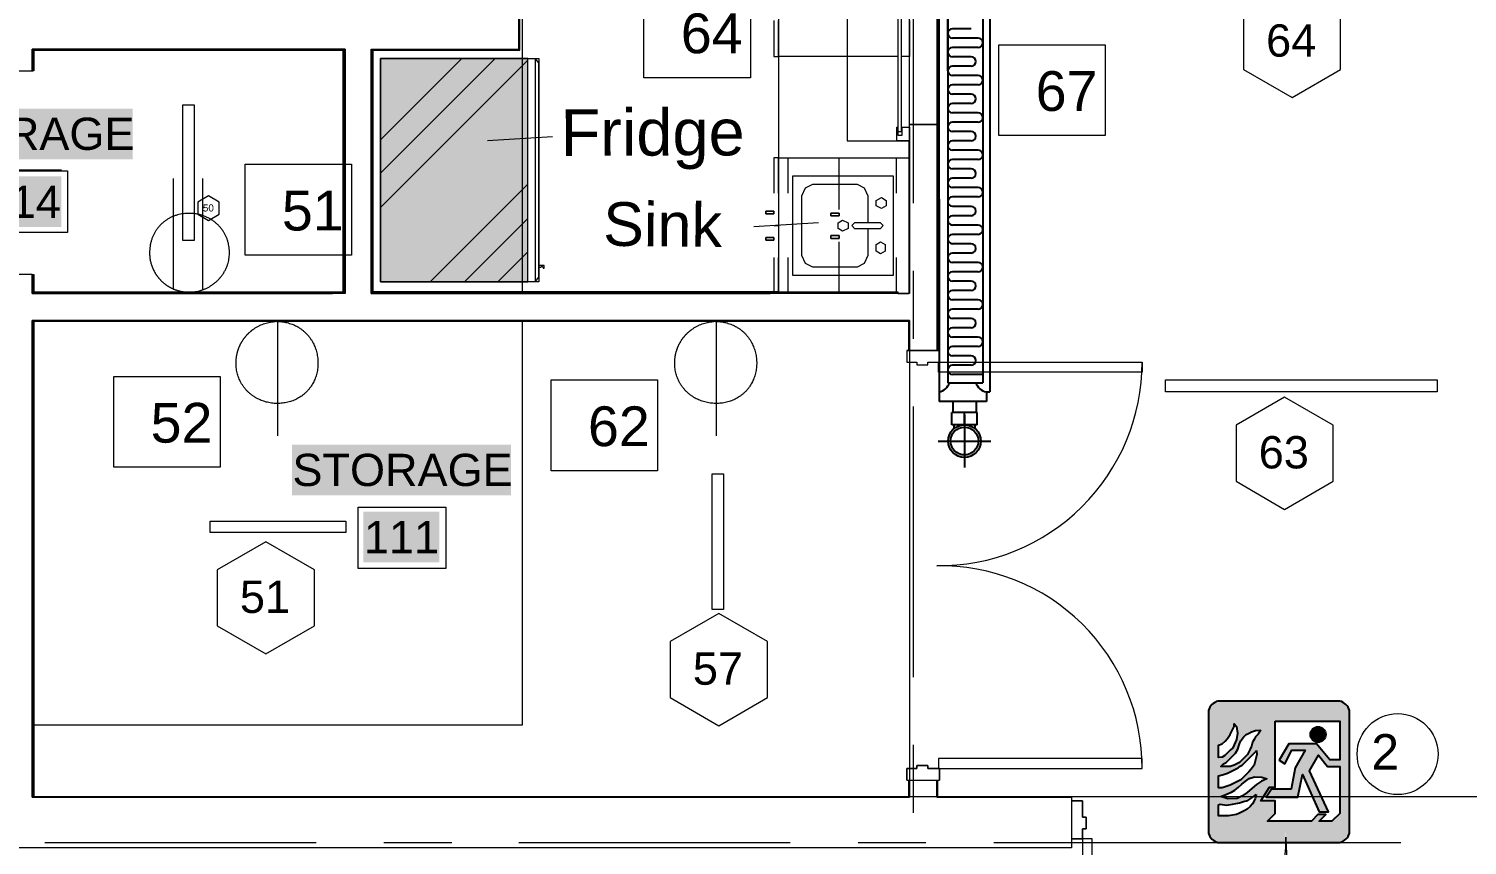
# Model space of a CAD drawing. Header units: inches. Extents: x 0.9 to 36.3, y 0.7 to 23.3.
# Drawn here: x 22.03 to 24.68, y 6.105 to 7.609 of the extents above; entities that cross this region are included whole.
import ezdxf

# ---------------------------------------------------------------- set-up
doc = ezdxf.new("R2010")
doc.units = ezdxf.units.IN
doc.linetypes.add('CENTER', pattern=[50.8, 31.75, -6.35, 6.35, -6.35])
doc.layers.add('Baseboard heater', color=7, linetype='Continuous', true_color=0x581317)
doc.layers.add('PDF_Solid Fills', color=7, linetype='Continuous', true_color=0xffffff)
for name, color, linetype, lineweight, true_color in [('Blocks', 7, 'Continuous', 5, 0x9a9c7f), ('Boarder for name', 7, 'Continuous', 5, 0x777777), ('Doors', 7, 'Continuous', 5, 0xf2db9c), ('Lights', 7, 'Continuous', 15, 0xff0a0a), ('Numbering Lights', 1, 'Continuous', 15, 0xff0000), ('PDF_Geometry', 7, 'Continuous', 9, 0x777777)]:
    doc.layers.add(name, color=color, linetype=linetype, lineweight=lineweight, true_color=true_color)
for name, color, linetype, lineweight in [('Numbering receptecles', 170, 'Continuous', 15), ('Numbering Signages', 82, 'Continuous', 0), ('Receptacles', 170, 'Continuous', 15)]:
    doc.layers.add(name, color=color, linetype=linetype, lineweight=lineweight)
doc.layers.add('PDF_Text', color=7, linetype='Continuous')
doc.layers.add('Signages', color=82, linetype='Continuous')
doc.styles.add('PDF Arial', font='arial.ttf')
doc.styles.get("Standard").update_dxf_attribs({"font": 'arial.ttf'})

msp = doc.modelspace()

# ---------------------------------------------------------------- hatches: boundary and pattern name
at = {"layer": 'Signages', "linetype": 'ByBlock', "ltscale": 0.001, "transparency": 33554559}
h = msp.add_hatch(color=256, dxfattribs=at)
h.paths.add_polyline_path([(24.4059, 6.2706), (24.4221, 6.2501), (24.4447, 6.2501), (24.4447, 6.1635), (24.4304, 6.1489), (24.4071, 6.1489), (24.4193, 6.1613), (24.4047, 6.1613), (24.3925, 6.1489), (24.3118, 6.1489), (24.3261, 6.1635), (24.3261, 6.1868), (24.2994, 6.1868), (24.3152, 6.2117), (24.3261, 6.2117), (24.3261, 6.3222), (24.2548, 6.3222), (24.2564, 6.311), (24.2549, 6.2994), (24.2501, 6.2895), (24.2476, 6.2844), (24.2428, 6.2798), (24.2378, 6.2748), (24.233, 6.2699), (24.2281, 6.2671), (24.2213, 6.2663), (24.2213, 6.2892), (24.2281, 6.2919), (24.2335, 6.2964), (24.2379, 6.3016), (24.2427, 6.309), (24.2453, 6.314), (24.2494, 6.3222), (24.2031, 6.3222), (24.2031, 6.1271, 0.273363), (24.2205, 6.1098), (24.3453, 6.1098, 0.005194), (24.3455, 6.1293, -0.001433), (24.3455, 6.1348, -0.001433), (24.3455, 6.1293, 0.005194), (24.3458, 6.1098), (24.4452, 6.1098, 0.273363), (24.4626, 6.1271), (24.4626, 6.3222), (24.4447, 6.3222), (24.4447, 6.2624), (24.4268, 6.2624), (24.4019, 6.2918), (24.3511, 6.2918), (24.3334, 6.2612), (24.3434, 6.2549), (24.3564, 6.2801), (24.3811, 6.2801), (24.3626, 6.2472), (24.3554, 6.2081), (24.3188, 6.2081), (24.309, 6.1933), (24.3679, 6.1933), (24.3764, 6.2352), (24.4072, 6.1662), (24.4243, 6.1662), (24.3893, 6.2419)])
h.paths.add_polyline_path([(24.3106, 6.227), (24.3008, 6.2231), (24.2915, 6.2168), (24.2837, 6.2102), (24.2743, 6.202), (24.2645, 6.1951), (24.2557, 6.191), (24.2384, 6.1903), (24.2256, 6.1948), (24.2337, 6.1979), (24.2407, 6.2006), (24.2455, 6.2024), (24.2518, 6.2063), (24.2575, 6.2113), (24.2642, 6.2173), (24.2706, 6.222), (24.2779, 6.2278), (24.2876, 6.2307), (24.301, 6.2299)], flags=16)
h.paths.add_polyline_path([(24.2918, 6.2717), (24.2894, 6.2623), (24.2869, 6.2524), (24.2819, 6.2451), (24.2771, 6.2403), (24.2673, 6.2303), (24.2624, 6.2254), (24.2576, 6.2229), (24.2526, 6.2204), (24.2427, 6.2155), (24.2354, 6.213), (24.228, 6.2105), (24.2213, 6.2105), (24.2213, 6.2328), (24.2305, 6.2352), (24.2378, 6.2377), (24.2429, 6.2401), (24.2477, 6.2423), (24.2526, 6.245), (24.2574, 6.2476), (24.2599, 6.2498), (24.265, 6.2523), (24.2697, 6.2572), (24.2746, 6.2622), (24.2795, 6.2672), (24.2845, 6.2721), (24.2894, 6.277), (24.2917, 6.2796)], flags=16)
h.paths.add_polyline_path([(24.2992, 6.3165), (24.2943, 6.3094), (24.2894, 6.3042), (24.2869, 6.2993), (24.2844, 6.2944), (24.282, 6.287), (24.2796, 6.282), (24.2772, 6.2771), (24.2747, 6.2722), (24.2697, 6.2672), (24.2648, 6.2623), (24.2599, 6.2574), (24.2501, 6.2524), (24.2427, 6.25), (24.2256, 6.2498), (24.2308, 6.2548), (24.2356, 6.2572), (24.2404, 6.2621), (24.2478, 6.2695), (24.2525, 6.2746), (24.2572, 6.282), (24.2597, 6.2896), (24.262, 6.2966), (24.2673, 6.3039), (24.2725, 6.3088), (24.2777, 6.3115), (24.2822, 6.3137), (24.2895, 6.316)], flags=16)
h.paths.add_polyline_path([(24.291, 6.1983), (24.2892, 6.19), (24.2844, 6.1809), (24.2795, 6.1761), (24.2745, 6.1712), (24.2698, 6.1687), (24.2649, 6.1661), (24.2599, 6.1638), (24.2547, 6.1614), (24.2473, 6.1602), (24.2399, 6.1588), (24.2213, 6.1588), (24.2213, 6.1793), (24.2244, 6.1802), (24.236, 6.1788), (24.2475, 6.1806), (24.26, 6.183), (24.2677, 6.1852), (24.2752, 6.1872), (24.281, 6.1909), (24.2846, 6.1932)], flags=16)
h.paths.add_polyline_path([(24.2205, 6.3704, 0.273363), (24.2031, 6.353), (24.2031, 6.3222), (24.2494, 6.3222), (24.2502, 6.3237), (24.2503, 6.3286), (24.2546, 6.3233), (24.2548, 6.3222), (24.3261, 6.3222), (24.3261, 6.3336), (24.4447, 6.3336), (24.4447, 6.3222), (24.4626, 6.3222), (24.4626, 6.353, 0.273363), (24.4452, 6.3704)])
msp.add_hatch(color=256, dxfattribs=at).paths.add_polyline_path([(24.4191, 6.3088, 0.323845), (24.4093, 6.3222), (24.4004, 6.3222, 0.323845), (24.3907, 6.3088, 1)])

# ---------------------------------------------------------------- linework, layer by layer
at = {"layer": 'Baseboard heater', "linetype": 'ByBlock', "ltscale": 0.5}
for p, q in [((23.7065, 8.4852), (23.7066, 6.9227)), ((23.8002, 8.4677), (23.8003, 6.9402)), ((23.7659, 6.9893), (23.7314, 6.9893)), ((23.7874, 6.9721), (23.7314, 6.9721)), ((23.7228, 6.9571), (23.7874, 6.9571)), ((23.7939, 6.9227), (23.7066, 6.9227)), ((23.7939, 6.9402), (23.8003, 6.9402)), ((23.7939, 6.9402), (23.7939, 6.9227))]:
    msp.add_line(p, q, dxfattribs=at)
at = {"layer": 'Baseboard heater', "linetype": 'ByBlock', "ltscale": 0.3}
for p, q in [((23.7228, 8.4507), (23.7228, 6.9571)), ((23.7873, 8.4507), (23.7874, 6.9571)), ((23.7228, 7.5317), (23.7228, 7.8761)), ((23.7874, 7.8789), (23.7874, 7.5317)), ((23.7658, 7.6092), (23.7314, 7.6092)), ((23.7788, 7.592), (23.7314, 7.592)), ((23.7788, 7.5748), (23.7314, 7.5748)), ((23.7659, 7.5576), (23.7314, 7.5576)), ((23.7659, 7.5403), (23.7314, 7.5403)), ((23.7788, 7.5231), (23.7314, 7.5231)), ((23.7788, 7.5059), (23.7314, 7.5059)), ((23.7659, 7.4887), (23.7314, 7.4887)), ((23.7659, 7.4715), (23.7314, 7.4715)), ((23.7788, 7.4542), (23.7314, 7.4542)), ((23.7788, 7.437), (23.7314, 7.437)), ((23.7659, 7.4198), (23.7314, 7.4198)), ((23.7659, 7.4026), (23.7314, 7.4026)), ((23.7788, 7.3854), (23.7314, 7.3854)), ((23.7788, 7.3681), (23.7314, 7.3681)), ((23.7659, 7.3509), (23.7314, 7.3509)), ((23.7659, 7.3337), (23.7314, 7.3337)), ((23.7788, 7.3165), (23.7314, 7.3165)), ((23.7788, 7.2993), (23.7314, 7.2993)), ((23.7659, 7.282), (23.7314, 7.282)), ((23.7659, 7.2648), (23.7314, 7.2648)), ((23.7788, 7.2476), (23.7314, 7.2476)), ((23.7788, 7.2304), (23.7314, 7.2304)), ((23.7659, 7.2132), (23.7314, 7.2132)), ((23.7659, 7.1959), (23.7314, 7.1959)), ((23.7788, 7.1787), (23.7314, 7.1787)), ((23.7788, 7.1615), (23.7314, 7.1615)), ((23.7659, 7.1443), (23.7314, 7.1443)), ((23.7659, 7.1271), (23.7314, 7.1271)), ((23.7788, 7.1098), (23.7314, 7.1098)), ((23.7788, 7.0926), (23.7314, 7.0926)), ((23.7659, 7.0754), (23.7314, 7.0754)), ((23.7659, 7.0582), (23.7314, 7.0582)), ((23.7788, 7.041), (23.7314, 7.041)), ((23.7788, 7.0237), (23.7314, 7.0237)), ((23.7659, 7.0065), (23.7314, 7.0065)), ((23.7319, 6.9227), (23.7319, 6.902)), ((23.775, 6.9227), (23.775, 6.902)), ((23.7767, 6.902), (23.7302, 6.902)), ((23.7302, 6.8796), (23.7302, 6.902)), ((23.7535, 6.8796), (23.7535, 6.902)), ((23.7535, 6.8981), (23.7535, 6.8009)), ((23.7767, 6.8796), (23.7767, 6.902)), ((23.7767, 6.8796), (23.7302, 6.8796)), ((23.7341, 6.8796), (23.7341, 6.8726)), ((23.7728, 6.8796), (23.7728, 6.8726)), ((23.7049, 6.8495), (23.802, 6.8495))]:
    msp.add_line(p, q, dxfattribs=at)
at = {"layer": 'Baseboard heater', "linetype": 'ByBlock', "ltscale": 0.5}
for radius in [0.0301, 0.0256]:
    msp.add_circle((23.7535, 6.8495), radius, dxfattribs=at)
at = {"layer": 'Baseboard heater', "linetype": 'ByBlock', "ltscale": 0.3}
for centre, start, end in [((23.7314, 7.6006), 90.0029, 270.0029), ((23.7788, 7.5834), 270.0029, 90.0029), ((23.7314, 7.5662), 90.0029, 270.0029), ((23.7659, 7.5489), 270.0029, 90.0029), ((23.7314, 7.5317), 90.0029, 270.0029), ((23.7314, 7.4973), 90.0029, 270.0029), ((23.7788, 7.5145), 270.0029, 90.0029), ((23.7659, 7.4801), 270.0029, 90.0029), ((23.7314, 7.4628), 90.0029, 270.0029), ((23.7788, 7.4456), 270.0029, 90.0029), ((23.7314, 7.4284), 90.0029, 270.0029), ((23.7314, 7.394), 90.0029, 270.0029), ((23.7659, 7.4112), 270.0029, 90.0029), ((23.7314, 7.3595), 90.0029, 270.0029), ((23.7788, 7.3768), 270.0029, 90.0029), ((23.7659, 7.3423), 270.0029, 90.0029), ((23.7314, 7.3251), 90.0029, 270.0029), ((23.7788, 7.3079), 270.0029, 90.0029), ((23.7314, 7.2907), 90.0029, 270.0029), ((23.7314, 7.2562), 90.0029, 270.0029), ((23.7659, 7.2734), 270.0029, 90.0029), ((23.7788, 7.239), 270.0029, 90.0029), ((23.7314, 7.2218), 90.0029, 270.0029), ((23.7659, 7.2046), 270.0029, 90.0029), ((23.7314, 7.1873), 90.0029, 270.0029), ((23.7314, 7.1529), 90.0029, 270.0029), ((23.7788, 7.1701), 270.0029, 90.0029), ((23.7659, 7.1357), 270.0029, 90.0029), ((23.7314, 7.1185), 90.0029, 270.0029), ((23.7788, 7.1012), 270.0029, 90.0029), ((23.7314, 7.084), 90.0029, 270.0029), ((23.7659, 7.0668), 270.0029, 90.0029), ((23.7314, 7.0496), 90.0029, 270.0029), ((23.7314, 7.0151), 90.0029, 270.0029), ((23.7788, 7.0324), 270.0029, 90.0029), ((23.7659, 6.9979), 270.0029, 90.0029)]:
    msp.add_arc(centre, 0.00861, start, end, dxfattribs=at)
at = {"layer": 'Baseboard heater', "linetype": 'ByBlock', "ltscale": 0.5}
for centre, radius, start, end in [((23.7314, 6.9807), 0.00861, 90.0029, 270.0029), ((23.7022, 6.9648), 0.025, 280.1098, 342.1628), ((23.7982, 6.9648), 0.025, 197.8431, 259.896)]:
    msp.add_arc(centre, radius, start, end, dxfattribs=at)
at = {"layer": 'Blocks', "linetype": 'CENTER', "ltscale": 0.01}
for p, q in [((22.875, 7.4031), (22.9946, 7.4105)), ((23.3652, 7.2451), (23.4848, 7.2525))]:
    msp.add_line(p, q, dxfattribs=at)
at = {"layer": 'Blocks', "linetype": 'ByBlock'}
for points in [[(22.6774, 7.343), (22.8891, 7.5547)], [(22.6774, 7.4047), (22.8274, 7.5547)], [(22.9691, 7.168), (22.9691, 7.143), (22.9491, 7.143), (22.6774, 7.143), (22.6774, 7.5547), (22.9491, 7.5547), (22.9691, 7.5547), (22.9691, 7.173)], [(22.9624, 7.143), (22.9491, 7.143), (22.9491, 7.5547), (22.9624, 7.5547), (22.9624, 7.143), (22.9691, 7.1514), (22.9691, 7.5464), (22.9624, 7.5547)], [(22.6774, 7.2797), (22.9491, 7.5514)], [(22.9691, 7.5347), (22.9691, 7.1647)], [(22.9691, 7.3497), (22.9691, 7.1747), (22.9691, 7.523), (22.9691, 7.1747), (22.9691, 7.523)], [(22.7691, 7.143), (22.9491, 7.323)], [(23.5757, 7.2414), (23.5757, 7.1914), (23.569, 7.1764), (23.5557, 7.1697), (23.474, 7.1697), (23.4607, 7.1764), (23.454, 7.1914), (23.454, 7.3014), (23.4607, 7.3164), (23.474, 7.323), (23.5557, 7.323), (23.569, 7.3164), (23.5757, 7.3014), (23.5757, 7.2514)], [(23.5224, 7.2647), (23.5224, 7.2697), (23.5224, 7.2647)], [(23.5224, 7.2647), (23.5224, 7.2697), (23.5224, 7.2647)], [(22.8324, 7.143), (22.9491, 7.2597)], [(22.8941, 7.143), (22.9491, 7.198)]]:
    msp.add_lwpolyline(points, dxfattribs=at)
for points in [[(22.6774, 7.5547), (22.6774, 7.143), (22.9491, 7.143), (22.9491, 7.5547)], [(23.6224, 7.1547), (23.4374, 7.1547), (23.4374, 7.338), (23.6224, 7.338)], [(23.6007, 7.278), (23.5907, 7.283), (23.5907, 7.293), (23.6007, 7.298), (23.609, 7.293), (23.609, 7.283)], [(23.3874, 7.273), (23.4024, 7.273), (23.4024, 7.268), (23.4024, 7.273), (23.3924, 7.273), (23.4024, 7.273), (23.4024, 7.268), (23.4024, 7.273), (23.3874, 7.273), (23.3874, 7.268), (23.4024, 7.268), (23.3874, 7.268)], [(23.3924, 7.268), (23.4024, 7.268)], [(23.5224, 7.2647), (23.5074, 7.2647), (23.5074, 7.2697), (23.5224, 7.2697), (23.5074, 7.2697), (23.5074, 7.2647), (23.5224, 7.2647), (23.5124, 7.2647)], [(23.529, 7.2364), (23.5207, 7.2414), (23.5207, 7.2514), (23.529, 7.2564), (23.539, 7.2514), (23.539, 7.2414)], [(23.599, 7.2414), (23.604, 7.2464), (23.599, 7.2514), (23.5507, 7.2514), (23.5457, 7.2464), (23.5507, 7.2414)], [(23.3874, 7.2247), (23.4024, 7.2247), (23.4024, 7.2197), (23.4024, 7.2247), (23.3924, 7.2247), (23.4024, 7.2247), (23.4024, 7.2197), (23.4024, 7.2247), (23.3874, 7.2247), (23.3874, 7.2197), (23.4024, 7.2197), (23.3874, 7.2197)], [(23.3924, 7.2197), (23.4024, 7.2197)], [(23.5224, 7.223), (23.5074, 7.223), (23.5074, 7.228), (23.5224, 7.228), (23.5074, 7.228), (23.5074, 7.223), (23.5224, 7.223), (23.5124, 7.223)], [(23.5224, 7.228), (23.5124, 7.228)], [(23.599, 7.1947), (23.5907, 7.1997), (23.5907, 7.2114), (23.599, 7.2164), (23.6074, 7.2114), (23.6074, 7.1997)]]:
    msp.add_lwpolyline(points, close=True, dxfattribs=at)
at = {"layer": 'Blocks', "linetype": 'ByBlock', "transparency": 33554559}
msp.add_solid([(22.6774, 7.143), (22.9491, 7.143), (22.6774, 7.5547), (22.9491, 7.5547)], dxfattribs=at)
at = {"layer": 'Boarder for name', "linetype": 'ByBlock'}
for points in [[(21.9396, 7.3472), (22.1012, 7.3472), (22.1012, 7.2338), (21.9396, 7.2338)], [(22.6363, 6.7277), (22.7979, 6.7277), (22.7979, 6.6144), (22.6363, 6.6144)]]:
    msp.add_lwpolyline(points, close=True, dxfattribs=at)
at = {"layer": 'Doors', "linetype": 'ByBlock'}
for p, q in [((23.6474, 7.0164), (23.7074, 7.0164)), ((23.6474, 6.2247), (23.7074, 6.2247))]:
    msp.add_line(p, q, dxfattribs=at)
for points in [[(23.6474, 7.0164), (23.6474, 6.9947), (23.6657, 6.9947), (23.6657, 6.9897), (23.6857, 6.9897), (23.6857, 6.9947), (23.7074, 6.9947), (23.7074, 7.0164)], [(24.0807, 6.9947), (24.0807, 6.9764), (23.7057, 6.9764), (23.7057, 6.9947)], [(24.0807, 6.2464), (24.0807, 6.2647), (23.7057, 6.2647), (23.7057, 6.2464)], [(23.6474, 6.2247), (23.7074, 6.2247), (23.7074, 6.2464), (23.6857, 6.2464), (23.6857, 6.2514), (23.6657, 6.2514), (23.6657, 6.2464), (23.6474, 6.2464)], [(23.9707, 5.7414), (23.989, 5.7414), (23.989, 6.1164), (23.9707, 6.1164)]]:
    msp.add_lwpolyline(points, close=True, dxfattribs=at)
for points in [[(23.6474, 7.0164), (23.6474, 6.9947), (23.6657, 6.9947), (23.6657, 6.9897), (23.6857, 6.9897), (23.6857, 6.9947), (23.7074, 6.9947), (23.7074, 7.0164)], [(23.6474, 6.2247), (23.6474, 6.2464), (23.6657, 6.2464), (23.6657, 6.2514), (23.6857, 6.2514), (23.6857, 6.2464), (23.7074, 6.2464), (23.7074, 6.2247)]]:
    msp.add_lwpolyline(points, dxfattribs=at)
for points in [[(24.0807, 6.2464, 0.420932), (23.7024, 6.6197, 0.417351), (24.0807, 6.9947)], [(23.9707, 5.7414, 0.413301), (24.3457, 6.1198, 0.413301), (24.7207, 5.7414)]]:
    msp.add_lwpolyline(points, format="xyb", dxfattribs=at)
at = {"layer": 'Lights', "linetype": 'ByBlock'}
for points in [[(22.3136, 7.4689), (22.3346, 7.4689), (22.3346, 7.2189), (22.3136, 7.2189)], [(24.124, 6.9405), (24.124, 6.9625), (24.624, 6.9625), (24.624, 6.9405)], [(23.3096, 6.5389), (23.2886, 6.5389), (23.2886, 6.7889), (23.3096, 6.7889)], [(22.3641, 6.681), (22.3641, 6.702), (22.6141, 6.702), (22.6141, 6.681)]]:
    msp.add_lwpolyline(points, close=True, dxfattribs=at)
at = {"layer": 'Numbering Lights', "linetype": 'ByBlock', "ltscale": 0.001}
for points in [[(24.357, 7.6888), (24.2676, 7.6372), (24.2676, 7.534), (24.357, 7.4823), (24.4464, 7.534), (24.4464, 7.6372)], [(22.361, 7.3013), (22.3413, 7.29), (22.3413, 7.2673), (22.361, 7.2559), (22.3806, 7.2673), (22.3806, 7.29)], [(24.3433, 6.9302), (24.2539, 6.8785), (24.2539, 6.7753), (24.3433, 6.7237), (24.4327, 6.7753), (24.4327, 6.8785)], [(22.4665, 6.6639), (22.377, 6.6122), (22.377, 6.509), (22.4665, 6.4574), (22.5559, 6.509), (22.5559, 6.6122)], [(23.3009, 6.5315), (23.2115, 6.4799), (23.2115, 6.3767), (23.3009, 6.325), (23.3904, 6.3767), (23.3904, 6.4799)]]:
    msp.add_lwpolyline(points, close=True, dxfattribs=at)
at = {"layer": 'Numbering receptecles', "linetype": 'ByBlock', "ltscale": 0.001}
for points in [[(23.1631, 7.6862), (23.3591, 7.6862), (23.3591, 7.5189), (23.1631, 7.5189)], [(23.8168, 7.5798), (24.0128, 7.5798), (24.0128, 7.4125), (23.8168, 7.4125)], [(22.4282, 7.3596), (22.6242, 7.3596), (22.6242, 7.1923), (22.4282, 7.1923)], [(22.1863, 6.9686), (22.3823, 6.9686), (22.3823, 6.8014), (22.1863, 6.8014)], [(22.992, 6.9621), (23.188, 6.9621), (23.188, 6.7948), (22.992, 6.7948)]]:
    msp.add_lwpolyline(points, close=True, dxfattribs=at)
at = {"layer": 'Numbering Signages', "linetype": 'ByBlock', "ltscale": 0.001}
msp.add_circle((24.5515, 6.2727, 4.0873), 0.0746, dxfattribs=at)
at = {"layer": 'PDF_Geometry', "linetype": 'ByBlock'}
for points in [[(23.6507, 7.403), (23.6507, 7.1214), (22.6607, 7.1214), (22.6607, 7.5714), (22.8574, 7.5714), (22.9324, 7.5714), (22.9324, 9.223)], [(22.6791, 7.5714), (22.9324, 7.5714), (22.9324, 9.223)], [(23.5907, 8.558), (23.6524, 8.558), (23.6524, 8.568), (23.4107, 8.568), (23.4107, 7.1247), (22.6641, 7.1247), (22.6641, 7.5697), (22.9341, 7.5697), (22.9324, 7.5697), (22.9341, 7.5697), (22.9341, 9.2196), (22.9341, 9.2213), (22.9324, 9.2213), (23.6507, 9.2213), (23.6507, 9.1846), (23.6507, 9.2196), (23.6507, 9.1846)], [(22.9324, 9.2213), (22.9324, 7.5697), (22.9324, 9.2213)], [(23.704, 7.0964), (23.704, 7.0597), (23.704, 7.0964), (23.704, 7.0597), (23.704, 7.0964), (23.704, 8.8096), (23.704, 7.0964), (23.704, 8.8096), (23.7024, 8.8096), (23.7024, 7.0964), (23.7024, 7.0597), (23.7024, 7.0164)], [(22.9391, 7.1247), (22.9391, 7.9813), (22.9341, 7.9813)], [(23.6524, 7.428), (23.6524, 7.9997), (23.6524, 7.808), (23.6374, 7.808), (23.6524, 7.808), (23.6524, 7.743)], [(23.659, 7.788), (23.659, 7.288)], [(23.5374, 7.6547), (23.5374, 7.528), (23.5374, 7.403), (23.6524, 7.403)], [(23.4024, 7.6247), (23.4024, 7.558), (23.4107, 7.558)], [(23.6307, 7.558), (23.4107, 7.558), (23.4107, 7.6247)], [(23.6524, 7.6247), (23.6524, 7.558), (23.6374, 7.558)], [(21.9874, 7.5314), (22.0358, 7.5314), (22.0358, 7.5714), (22.6124, 7.5714), (22.6124, 7.1214), (22.0358, 7.1214), (22.0358, 7.1564), (21.9874, 7.1564)], [(22.6107, 7.1214), (22.6107, 7.5714), (22.6124, 7.5714), (22.0358, 7.5714), (22.0358, 7.5314), (22.0374, 7.5314), (22.0374, 7.5697), (22.0391, 7.5697), (22.0391, 7.5314), (22.0374, 7.5314)], [(22.0358, 7.1564), (22.0374, 7.1564), (22.0391, 7.1564), (22.0391, 7.1247), (22.0391, 7.123), (22.0374, 7.123), (22.6107, 7.123), (22.6107, 7.5697), (22.0374, 7.5697)], [(22.6124, 7.123), (22.0374, 7.123), (22.0391, 7.123), (22.0391, 7.1247), (22.6091, 7.1247), (22.6091, 7.5697), (22.0391, 7.5697), (22.0374, 7.5697), (22.6124, 7.5697)], [(22.0374, 7.5697), (22.0374, 7.5314), (22.0374, 7.5697)], [(22.6124, 7.1214), (22.6124, 7.5714)], [(22.6624, 7.5714), (22.6624, 7.1214), (22.6607, 7.1214), (23.3957, 7.1214)], [(22.6607, 7.1214), (22.6607, 7.5714)], [(22.6607, 7.5697), (22.9324, 7.5697), (22.6624, 7.5697), (22.6624, 7.123), (23.3957, 7.123), (22.6607, 7.123)], [(23.6524, 7.4097), (23.6524, 7.1214), (23.6524, 7.433), (23.7024, 7.433), (23.7024, 7.0964), (23.7024, 7.0597), (23.7024, 7.0164), (23.6524, 7.0164), (23.6524, 7.0597), (23.6524, 7.0714), (22.0358, 7.0714), (22.0358, 6.1931), (23.6524, 6.1931), (23.6524, 6.2247), (23.7024, 6.2247), (23.7024, 6.1931), (23.9507, 6.1931), (23.9507, 6.0998), (20.3292, 6.0998)], [(23.4107, 7.3714), (23.4024, 7.3714), (23.4024, 7.3064)], [(23.4107, 7.3064), (23.4107, 7.3714), (23.4707, 7.3714)], [(23.429, 7.3064), (23.429, 7.3714), (23.6274, 7.3714), (23.6274, 7.3064)], [(23.5224, 7.2764), (23.5224, 7.3714), (23.6524, 7.3714), (23.6524, 7.2764)], [(23.589, 7.3714), (23.6507, 7.3714)], [(22.0899, 7.3488), (21.9116, 7.3488)], [(22.9691, 7.3564), (22.9691, 7.1664)], [(23.4024, 7.2464), (23.4107, 7.2464)], [(23.5224, 7.223), (23.5224, 7.228), (23.5224, 7.223)], [(23.5224, 7.223), (23.5224, 7.228), (23.5224, 7.223)], [(23.6524, 7.2164), (23.6524, 7.1214), (23.5224, 7.1214), (23.5224, 7.2164)], [(23.4024, 7.188), (23.4024, 7.1247)], [(23.4107, 7.1247), (23.4107, 7.188)], [(23.429, 7.1247), (23.429, 7.188)], [(23.6274, 7.188), (23.6274, 7.1247)], [(22.0374, 7.1564), (22.0374, 7.123), (22.0374, 7.1564)], [(22.0374, 7.123), (22.0374, 7.1564)], [(23.659, 7.163), (23.659, 7.038)], [(22.0358, 7.1214), (22.5891, 7.1214)], [(23.6524, 6.2247), (23.6524, 6.1931), (23.6507, 6.1931), (23.6507, 6.2247), (23.6507, 6.1931), (22.0374, 6.1931), (22.0358, 6.1931), (22.0358, 7.0714), (23.6524, 7.0714), (23.6524, 7.0597), (23.6524, 6.1931)], [(23.6507, 7.0714), (23.6507, 7.0597), (23.6507, 7.0697), (23.6507, 7.0714), (23.6507, 7.0697), (22.0391, 7.0697), (22.0374, 7.0697), (22.0374, 7.0714), (22.0374, 7.0697), (22.0391, 7.0697), (22.0391, 6.1947), (24.7423, 6.1947)], [(23.6507, 7.0714), (22.0374, 7.0714), (23.6507, 7.0714)], [(22.0374, 7.0714), (22.0374, 6.1931), (22.0374, 7.0714)], [(22.0391, 6.3264), (22.9391, 6.3264), (22.9391, 7.0697)], [(23.6507, 7.0597), (23.6507, 7.0714), (23.6507, 7.0597)], [(23.6507, 7.0164), (23.6507, 7.0597), (23.6507, 7.0164)], [(23.704, 7.0597), (23.704, 7.0164)], [(23.704, 7.0597), (23.704, 7.0164)], [(23.659, 6.9131), (23.659, 6.4147)], [(23.659, 6.2897), (23.659, 6.1647)], [(23.7024, 6.1947), (23.9507, 6.1947), (23.9507, 6.1931), (23.7024, 6.1931), (23.9507, 6.1931), (23.704, 6.1931), (23.704, 6.2247), (23.704, 6.1947), (23.704, 6.2247), (23.704, 6.1931), (23.7024, 6.1931), (23.7024, 6.2247)], [(23.9507, 6.1931), (23.9507, 6.1931)], [(23.9507, 6.1864), (23.9707, 6.1864), (23.9707, 6.1564), (23.9774, 6.1564), (23.9774, 6.1348), (23.9707, 6.1348), (23.9707, 6.1164), (23.9507, 6.1164)], [(22.0591, 6.1098), (22.5591, 6.1098)], [(22.6841, 6.1098), (22.8091, 6.1098)], [(22.9324, 6.1098), (23.4324, 6.1098)], [(23.5574, 6.1098), (23.6824, 6.1098)], [(23.8074, 6.1098), (24.3073, 6.1098)], [(24.4323, 6.1098), (24.5573, 6.1098)]]:
    msp.add_lwpolyline(points, dxfattribs=at)
for points in [[(23.6374, 8.008), (23.6307, 8.008), (23.6307, 7.4197), (23.6374, 7.4197)], [(23.7024, 7.433), (23.6524, 7.433), (23.6524, 7.9947), (23.7024, 7.9947)], [(23.629, 7.403), (23.629, 7.428), (23.6307, 7.428), (23.6307, 7.413), (23.639, 7.413), (23.639, 7.428), (23.6524, 7.428), (23.6524, 7.403)], [(23.5224, 7.2697), (23.5124, 7.2697)], [(22.9774, 7.168), (22.9791, 7.168), (22.9791, 7.173), (22.9691, 7.173), (22.9691, 7.168), (22.9707, 7.1697), (22.9724, 7.1697), (22.9741, 7.1714), (22.9757, 7.1714), (22.9774, 7.1697)], [(23.3957, 7.1247), (23.6307, 7.1247), (23.6307, 7.1214), (23.3957, 7.1214)], [(23.6307, 7.1214), (23.6507, 7.1214)], [(23.6507, 7.0164), (23.6507, 7.0597)], [(23.704, 7.0164), (23.704, 7.0597)], [(23.6507, 6.1947), (23.6507, 6.2247)], [(22.0358, 6.1931), (23.6524, 6.1931)], [(23.9707, 6.1864), (23.9507, 6.1864), (23.9507, 6.1164), (23.9707, 6.1164), (23.9707, 6.1348), (23.9774, 6.1348), (23.9774, 6.1564), (23.9707, 6.1564)]]:
    msp.add_lwpolyline(points, close=True, dxfattribs=at)
at = {"layer": 'PDF_Solid Fills', "linetype": 'ByBlock', "transparency": 33554559}
for points in [[(21.8179, 7.3688), (22.2212, 7.3688), (21.8179, 7.4621), (22.2212, 7.4621)], [(21.9496, 7.2438), (22.0896, 7.2438), (21.9496, 7.3372), (22.0896, 7.3372)], [(22.5146, 6.7494), (22.9179, 6.7494), (22.5146, 6.8427), (22.9179, 6.8427)], [(22.6463, 6.6261), (22.7863, 6.6261), (22.6463, 6.7194), (22.7863, 6.7194)]]:
    msp.add_solid(points, dxfattribs=at)
at = {"layer": 'Receptacles', "linetype": 'ByBlock'}
for points in [[(22.2959, 7.3334), (22.2959, 7.1299)], [(22.3497, 7.3334), (22.3497, 7.1282)]]:
    msp.add_lwpolyline(points, dxfattribs=at)
for points, weights, knots in [([(22.3249, 7.124), (22.3053, 7.1239), (22.2873, 7.1313), (22.2734, 7.1452), (22.2596, 7.159), (22.2522, 7.177), (22.2523, 7.1966), (22.2523, 7.238), (22.2834, 7.2691), (22.3249, 7.2691), (22.3663, 7.2691), (22.3995, 7.238), (22.3995, 7.1966), (22.3995, 7.1572), (22.3663, 7.124), (22.3249, 7.124)], [1, 0.948448710105, 0.948448710105, 1, 0.948448710105, 0.948448710105, 1, 1, 1, 1, 1, 1, 1, 1, 1, 1], [0, 0, 0, 0, 0.79168, 0.79168, 0.79168, 1.583359, 1.583359, 1.583359, 2.583359, 2.583359, 2.583359, 3.583359, 3.583359, 3.583359, 4.583359, 4.583359, 4.583359, 4.583359]), ([(22.4881, 7.0697), (22.5306, 7.0697), (22.5625, 7.0357), (22.5625, 6.9932), (22.5625, 6.9507), (22.5306, 6.9188), (22.4881, 6.9188), (22.4456, 6.9188), (22.4116, 6.9507), (22.4116, 6.9932), (22.4115, 7.0138), (22.4193, 7.0328), (22.4339, 7.0474), (22.4484, 7.062), (22.4675, 7.0698), (22.4881, 7.0697), (22.4881, 6.9996), (22.4881, 6.9294), (22.4881, 6.8592)], [1, 1, 1, 1, 1, 1, 1, 1, 1, 1, 0.948717948716, 0.948717948716, 1, 0.948717948716, 0.948717948716, 1, 1, 1, 1], [0, 0, 0, 0, 1, 1, 1, 2, 2, 2, 3, 3, 3, 3.789582, 3.789582, 3.789582, 4.579164, 4.579164, 4.579164, 5.579164, 5.579164, 5.579164, 5.579164]), ([(23.2962, 7.0697), (23.3388, 7.0697), (23.3707, 7.0357), (23.3707, 6.9932), (23.3707, 6.9507), (23.3388, 6.9188), (23.2962, 6.9188), (23.2537, 6.9188), (23.2197, 6.9507), (23.2197, 6.9932), (23.2196, 7.0138), (23.2275, 7.0328), (23.242, 7.0474), (23.2566, 7.062), (23.2756, 7.0698), (23.2962, 7.0697), (23.2962, 6.9996), (23.2962, 6.9294), (23.2962, 6.8592)], [1, 1, 1, 1, 1, 1, 1, 1, 1, 1, 0.948717948716, 0.948717948716, 1, 0.948717948716, 0.948717948716, 1, 1, 1, 1], [0, 0, 0, 0, 1, 1, 1, 2, 2, 2, 3, 3, 3, 3.789582, 3.789582, 3.789582, 4.579164, 4.579164, 4.579164, 5.579164, 5.579164, 5.579164, 5.579164])]:
    msp.add_rational_spline(points, weights, degree=3, knots=knots, dxfattribs=at)
at = {"layer": 'Signages', "linetype": 'ByBlock', "elevation": -2.7249}
for points in [[(24.4626, 6.353, 0.273363), (24.4452, 6.3704), (24.2205, 6.3704, 0.273363), (24.2031, 6.353), (24.2031, 6.1271, 0.273363), (24.2205, 6.1098), (24.4452, 6.1098, 0.273363), (24.4626, 6.1271), (24.4626, 6.353, 0.273363)], [(24.4191, 6.3088, -1), (24.3907, 6.3088, -1), (24.4191, 6.3088, -1)]]:
    msp.add_lwpolyline(points, format="xyb", close=True, dxfattribs=at)
for points in [[(24.3261, 6.3336), (24.4447, 6.3336), (24.4447, 6.2624), (24.4268, 6.2624), (24.4019, 6.2918), (24.3511, 6.2918), (24.3334, 6.2612), (24.3434, 6.2549), (24.3564, 6.2801), (24.3811, 6.2801), (24.3626, 6.2472), (24.3554, 6.2081), (24.3188, 6.2081), (24.309, 6.1933), (24.3679, 6.1933), (24.3764, 6.2352), (24.4072, 6.1662), (24.4243, 6.1662), (24.3893, 6.2419), (24.4059, 6.2706), (24.4221, 6.2501), (24.4447, 6.2501), (24.4447, 6.1635), (24.4304, 6.1489), (24.4071, 6.1489), (24.4193, 6.1613), (24.4047, 6.1613), (24.3925, 6.1489), (24.3118, 6.1489), (24.3261, 6.1635), (24.3261, 6.1868), (24.2994, 6.1868), (24.3152, 6.2117), (24.3261, 6.2117), (24.3261, 6.3336)], [(24.2546, 6.3233), (24.2564, 6.311), (24.2549, 6.2994), (24.2501, 6.2895), (24.2476, 6.2844), (24.2428, 6.2798), (24.2378, 6.2748), (24.233, 6.2699), (24.2281, 6.2671), (24.2213, 6.2663), (24.2213, 6.2892), (24.2281, 6.2919), (24.2335, 6.2964), (24.2379, 6.3016), (24.2427, 6.309), (24.2453, 6.314), (24.2502, 6.3237), (24.2503, 6.3286), (24.2546, 6.3233)], [(24.2992, 6.3165), (24.2943, 6.3094), (24.2894, 6.3042), (24.2869, 6.2993), (24.2844, 6.2944), (24.282, 6.287), (24.2796, 6.282), (24.2772, 6.2771), (24.2747, 6.2722), (24.2697, 6.2672), (24.2648, 6.2623), (24.2599, 6.2574), (24.2501, 6.2524), (24.2427, 6.25), (24.2256, 6.2498), (24.2308, 6.2548), (24.2356, 6.2572), (24.2404, 6.2621), (24.2478, 6.2695), (24.2525, 6.2746), (24.2572, 6.282), (24.2597, 6.2896), (24.262, 6.2966), (24.2673, 6.3039), (24.2725, 6.3088), (24.2777, 6.3115), (24.2822, 6.3137), (24.2895, 6.316), (24.2992, 6.3165)], [(24.2917, 6.2796), (24.2918, 6.2717), (24.2894, 6.2623), (24.2869, 6.2524), (24.2819, 6.2451), (24.2771, 6.2403), (24.2673, 6.2303), (24.2624, 6.2254), (24.2576, 6.2229), (24.2526, 6.2204), (24.2427, 6.2155), (24.2354, 6.213), (24.228, 6.2105), (24.2213, 6.2105), (24.2213, 6.2328), (24.2305, 6.2352), (24.2378, 6.2377), (24.2429, 6.2401), (24.2477, 6.2423), (24.2526, 6.245), (24.2574, 6.2476), (24.2599, 6.2498), (24.265, 6.2523), (24.2697, 6.2572), (24.2746, 6.2622), (24.2795, 6.2672), (24.2845, 6.2721), (24.2894, 6.277), (24.2917, 6.2796)], [(24.2876, 6.2307), (24.301, 6.2299), (24.3106, 6.227), (24.3008, 6.2231), (24.2915, 6.2168), (24.2837, 6.2102), (24.2743, 6.202), (24.2645, 6.1951), (24.2557, 6.191), (24.2384, 6.1903), (24.2256, 6.1948), (24.2337, 6.1979), (24.2407, 6.2006), (24.2455, 6.2024), (24.2518, 6.2063), (24.2575, 6.2113), (24.2642, 6.2173), (24.2706, 6.222), (24.2779, 6.2278), (24.2876, 6.2307)], [(24.291, 6.1983), (24.2892, 6.19), (24.2844, 6.1809), (24.2795, 6.1761), (24.2745, 6.1712), (24.2698, 6.1687), (24.2649, 6.1661), (24.2599, 6.1638), (24.2547, 6.1614), (24.2473, 6.1602), (24.2399, 6.1588), (24.2213, 6.1588), (24.2213, 6.1793), (24.2244, 6.1802), (24.236, 6.1788), (24.2475, 6.1806), (24.26, 6.183), (24.2677, 6.1852), (24.2752, 6.1872), (24.281, 6.1909), (24.2846, 6.1932), (24.291, 6.1983)]]:
    msp.add_lwpolyline(points, close=True, dxfattribs=at)

# ---------------------------------------------------------------- texts
at = {"layer": 'Blocks', "linetype": 'ByBlock'}
for s, height, rotation, p in [('Fridge', 0.08569, 0.1616, (23.0095, 7.375)), ('Sink', 0.08054, 359.3907, (23.0876, 7.2095))]:
    msp.add_text(s, height=height, rotation=rotation, dxfattribs=at).set_placement(p)
at = {"layer": 'Numbering Lights', "linetype": 'ByBlock', "ltscale": 0.001}
for s, height, p in [('64', 0.05956, (24.3091, 7.5578)), ('50', 0.01309, (22.3504, 7.2725)), ('63', 0.05956, (24.2955, 6.7991)), ('51', 0.05956, (22.4186, 6.5328)), ('57', 0.05956, (23.2531, 6.4005))]:
    msp.add_text(s, height=height, dxfattribs=at).set_placement(p)
at = {"layer": 'Numbering receptecles', "linetype": 'ByBlock', "ltscale": 0.001}
for s, p in [('64', (23.231, 7.5641)), ('67', (23.8847, 7.4578)), ('51', (22.496, 7.2375)), ('52', (22.2542, 6.8466)), ('62', (23.0599, 6.8401))]:
    msp.add_text(s, height=0.0733, dxfattribs=at).set_placement(p)
at = {"layer": 'Numbering Signages', "linetype": 'ByBlock', "ltscale": 0.001}
msp.add_text('2', height=0.0655, dxfattribs=at).set_placement((24.5031, 6.244, 4.0873))
at = {"layer": 'PDF_Text', "linetype": 'ByBlock', "char_height": 0.05939, "attachment_point": 4, "style": 'PDF Arial'}
for s, insert in [('STORAGE', (21.8188, 7.4153)), ('114', (21.9504, 7.2903)), ('STORAGE', (22.5155, 6.7959)), ('111', (22.6472, 6.6725))]:
    msp.add_mtext(s, dxfattribs=dict(at, insert=insert))

doc.saveas('drawing.dxf')
